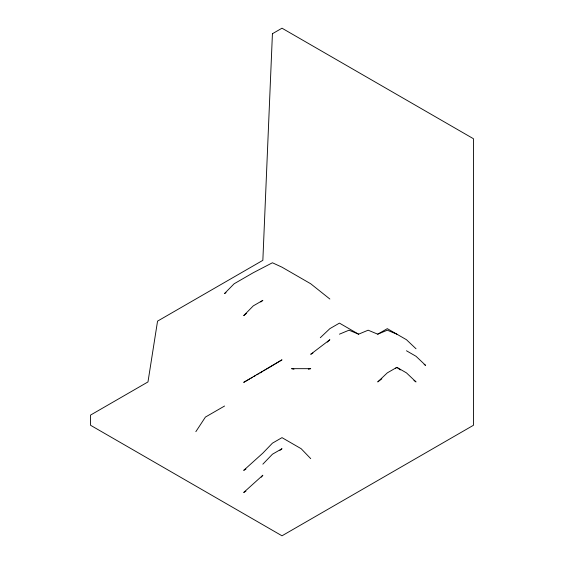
<?xml version="1.0" encoding="UTF-8"?>
<svg xmlns="http://www.w3.org/2000/svg" width="564" height="564" viewBox="0 0 564 564"><rect width="100%" height="100%" fill="white"/><g stroke="black" fill="none" stroke-linecap="round" stroke-linejoin="round"><path stroke-width="0.85" d="M195.842 431.671L205.416 417.078L224.564 406.024M261.259 477.179L262.852 475.226L243.704 492.471L245.918 491.195M262.852 464.172L272.426 454.224L282 448.697L279.948 450.354M320.296 337.716L329.862 328.65L339.436 323.123L358.584 334.177L368.158 330.194L377.732 334.177L387.306 330.194L396.88 334.177M327.31 342.122L329.862 339.704L310.722 354.291L312.928 353.022M246.44 313.429L243.704 315.607L253.278 305.878L262.852 300.351L260.801 301.987M381.835 378.804L377.732 381.927L387.306 372.867L396.88 367.34L406.447 372.867L416.02 381.927L413.969 380.369M395.512 368.377L396.88 367.34L400.299 369.942M263.592 370.872L265.066 369.991M266.532 369.103L282 359.818L243.704 382.371L249.598 378.973M226.037 292.646L224.564 293.499L234.138 283.77L253.278 272.715L272.426 262.768L282 267.188L310.722 283.77L329.862 299.026M251.072 378.12L252.545 377.267M254.019 376.421L255.492 375.568M256.965 374.722L258.439 373.869M259.905 373.015L262.119 371.739M377.732 334.177L387.306 328.65L406.447 339.704L416.02 348.763M245.918 469.086L243.704 470.362L262.852 453.118L272.426 443.17L282 437.643L301.148 448.697L310.722 458.645M339.436 334.177L349.01 330.194L358.584 334.177M308.325 369.216L310.722 368.666L291.574 368.666L293.964 369.216M406.447 350.759L416.02 356.286L425.594 365.345L424.121 364.499M272.426 33.727L262.852 260.335L157.553 321.135L147.98 381.927L90.536 415.09L90.536 425.263L282 535.8L473.464 425.263L473.464 138.737L282 28.2L272.426 33.727"/></g></svg>
